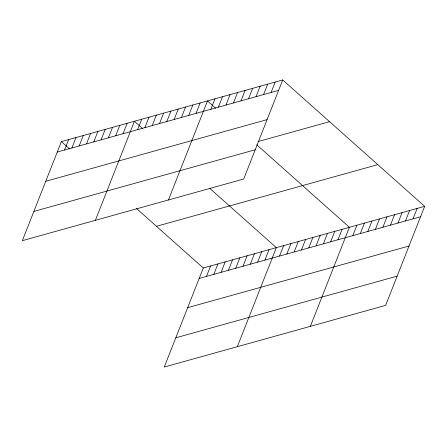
<?xml version="1.0" encoding="UTF-8"?>
<svg xmlns="http://www.w3.org/2000/svg" width="447" height="447" viewBox="0 0 447 447"><rect width="100%" height="100%" fill="white"/><g stroke="black" fill="none" stroke-linecap="round" stroke-linejoin="round"><path stroke-width="0.67" d="M282.722 79.957L61.368 141.621L22.35 240.665L243.71 179.001L282.722 79.957L424.65 206.335L385.632 305.379L164.278 367.043L203.29 267.999L424.65 206.335M64.558 150.013L68.67 139.587M71.866 147.979L75.973 137.547M79.169 145.945L83.282 135.514M86.478 143.912L90.585 133.48M93.781 141.878L97.887 131.446M101.083 139.838L105.196 129.412M108.392 137.805L112.499 127.373M115.695 135.771L119.802 125.339M122.998 133.737L127.11 123.305M95.395 220.315L134.413 121.271L142.649 128.602M137.609 129.664L141.716 119.237M144.912 127.63L149.024 117.198M152.22 125.596L156.327 115.164M159.523 123.562L163.63 113.13M166.826 121.528L170.938 111.096M174.134 119.494L178.241 109.062M181.437 117.455L185.544 107.023M188.74 115.421L192.853 104.989M196.049 113.387L200.155 102.955M168.446 199.965L207.464 100.921L215.694 108.252M210.878 109.258L214.985 98.826M218.404 107.157L222.511 96.725M225.931 105.062L230.037 94.63M233.457 102.966L237.564 92.535M240.983 100.871L245.09 90.439M248.51 98.77L252.616 88.344M256.036 96.675L260.143 86.243M263.562 94.58L267.669 84.148M271.089 92.484L275.196 82.052M206.486 276.397L210.598 265.965M213.795 274.363L217.901 263.931M221.097 272.329L225.204 261.897M228.4 270.29L232.513 259.863M235.709 268.256L239.815 257.824M243.012 266.222L247.118 255.79M250.314 264.188L254.427 253.756M257.623 262.154L261.73 251.722M264.926 260.115L269.033 249.689M237.323 346.693L276.341 247.649L209.811 188.405M279.537 256.047L283.644 245.615M286.84 254.013L290.952 243.581M294.148 251.979L298.255 241.548M301.451 249.94L305.558 239.514M308.754 247.906L312.866 237.474M316.063 245.872L320.169 235.44M323.365 243.838L327.472 233.407M330.668 241.805L334.781 231.373M337.977 239.765L342.084 229.339M310.374 326.349L349.386 227.299L256.757 144.817M352.806 235.636L356.913 225.204M360.332 233.541L364.439 223.109M367.859 231.445L371.965 221.014M375.385 229.345L379.492 218.913M382.911 227.249L387.018 216.817M390.438 225.154L394.545 214.722M397.964 223.059L402.071 212.627M405.49 220.958L409.597 210.531M413.017 218.862L417.124 208.431M57.255 152.053L278.615 90.383M45.739 181.292L267.094 119.628M258.059 141.576L329.556 121.662M33.871 211.42L255.226 149.756M156.456 226.294L377.816 164.63M199.183 278.431L420.543 216.767M187.662 307.676L409.022 246.012M175.794 337.803L397.154 276.14M61.368 141.621L69.598 148.952M136.268 208.319L203.29 267.999"/></g></svg>
